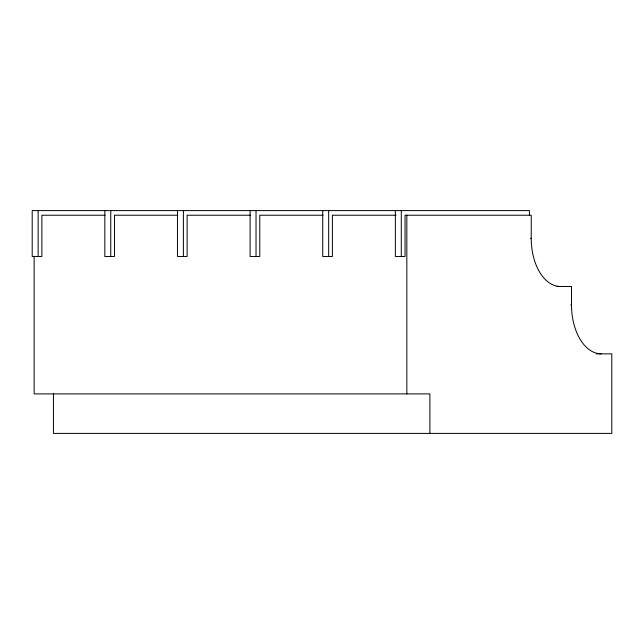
<?xml version="1.0" encoding="UTF-8"?>
<svg xmlns="http://www.w3.org/2000/svg" width="644" height="644" viewBox="0 0 644 644"><rect width="100%" height="100%" fill="white"/><g stroke="black" fill="none" stroke-linecap="round" stroke-linejoin="round"><path stroke-width="0.97" d="M105.157 215.225L41.868 215.225L41.868 256.473L32.2 256.473L32.2 210.596L529.432 210.596L529.432 215.225M177.792 215.225L114.495 215.225L114.495 256.473L104.835 256.473L104.835 210.596M250.427 215.225L187.13 215.225L187.13 256.473L177.462 256.473L177.462 210.596M323.055 215.225L259.765 215.225L259.765 256.473L250.097 256.473L250.097 210.596M396.028 215.225L332.393 215.225L332.393 256.473L322.733 256.473L322.733 210.596M530.447 238.409L531.236 238.409A48.091 29.254 -90 0 0 560.489 286.5M556.963 286.5L571.518 286.5L571.518 304.87A48.976 29.793 90 0 0 601.311 353.854M570.729 304.87L571.518 304.87M596.255 353.854L611.8 353.854L611.8 433.404L53.452 433.404L53.452 393.895M531.236 238.409L531.236 215.225L405.028 215.225L405.028 256.473L395.368 256.473L395.368 210.596M429.894 433.404L429.894 393.895L34.14 393.895L34.14 256.167M406.831 215.225L406.831 393.895M401.293 210.596L401.293 256.473M328.665 210.596L328.665 256.473M256.03 210.596L256.03 256.473M183.395 210.596L183.395 256.473M110.76 210.596L110.76 256.473M38.133 210.596L38.133 256.473"/></g></svg>
